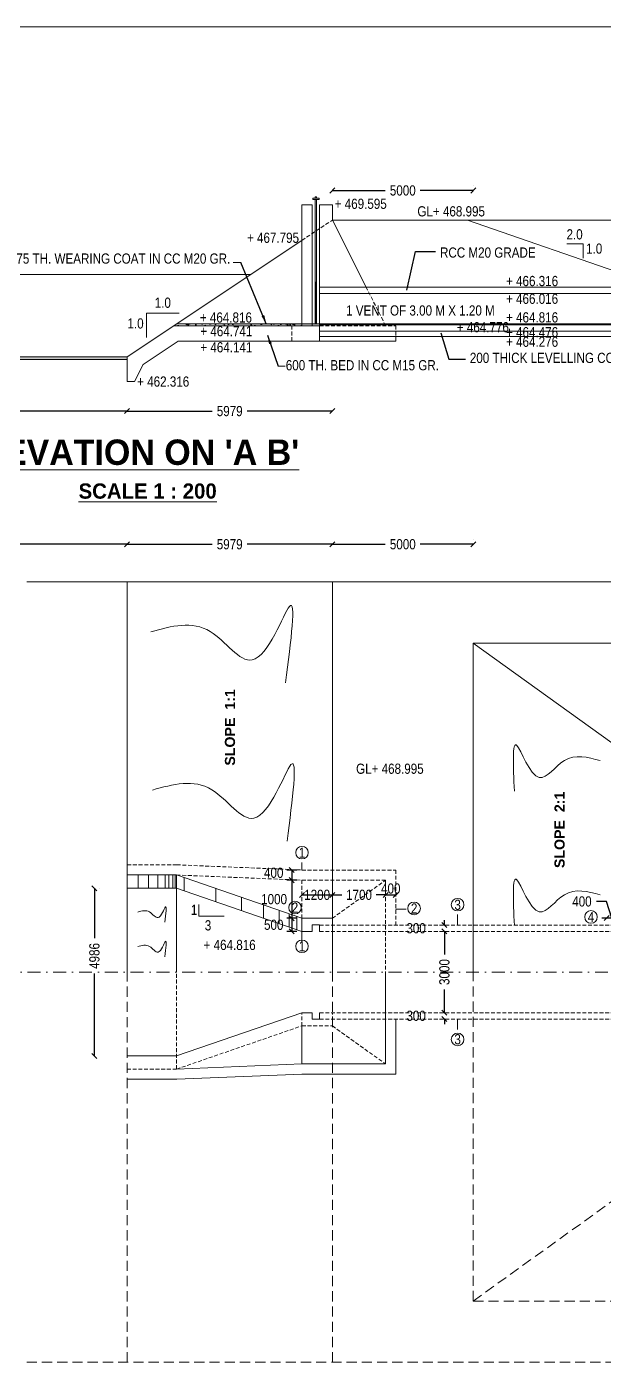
# Model space of a CAD drawing. Header units: millimetres. Extents: x 283753 to 367753, y 96727 to 166586.
# Drawn here: x 299293 to 310668, y 124419 to 150727 of the extents above; entities that cross this region are included whole.
import ezdxf
from ezdxf.enums import TextEntityAlignment as Align

# ---------------------------------------------------------------- set-up
doc = ezdxf.new("R2010")
doc.units = ezdxf.units.MM
for name, pattern in [('CENTER', [2, 1.25, -0.25, 0.25, -0.25]), ('DASHDOTX2', [50.8, 25.4, -12.7, 0, -12.7]), ('HIDDEN', [0.375, 0.25, -0.125])]:
    doc.linetypes.add(name, pattern=pattern)
for name, color, linetype in [('Box', 20, 'Continuous'), ('canal', 5, 'Continuous'), ('CENTER', 5, 'CENTER'), ('headwall', 6, 'Continuous'), ('TEXT', 7, 'Continuous')]:
    doc.layers.add(name, color=color, linetype=linetype)
doc.styles.add('AB', font='arialbd.ttf')
doc.styles.add('ARIAL NARROW', font='ARIALN.TTF')
doc.styles.add('CITYBLUEPR', font='cityb___.ttf')
doc.dimstyles.new('ISO-25', dxfattribs={"dimtxt": 2.5, "dimasz": 2.5, "dimexe": 1.25, "dimexo": 0.625, "dimtad": 1, "dimdec": 0, "dimtxsty": 'Standard', "dimblk": 'OBLIQUE', "dimcen": 2.5, "dimdle": 1.25, "dimclrd": 6, "dimadec": 0, "dimazin": 0, "dimtfac": 1, "dimtdec": 0, "dimtmove": 0, "dimatfit": 3, "dimfxl": 1, "dimarcsym": 0})
doc.dimstyles.get("Standard").update_dxf_attribs({"dimtxt": 0.18, "dimasz": 0.18, "dimexe": 0.18, "dimexo": 0.0625, "dimgap": 0.09, "dimtad": 0, "dimtih": 1, "dimtoh": 1, "dimdec": 4, "dimzin": 0, "dimdsep": 46, "dimtxsty": 'Standard', "dimcen": 0.09, "dimadec": 0, "dimazin": 0, "dimtfac": 1, "dimtdec": 4, "dimtofl": 0, "dimtmove": 0, "dimatfit": 3, "dimfxl": 1, "dimtolj": 1, "dimtzin": 0, "dimarcsym": 0})
doc.dimstyles.new('STANDARD$7', dxfattribs={"dimtxt": 2, "dimasz": 2, "dimexe": 1.25, "dimexo": 0.625, "dimtad": 1, "dimdec": 0, "dimlfac": 0.5, "dimdsep": 46, "dimtxsty": 'Standard', "dimcen": 2.5, "dimadec": 0, "dimazin": 0, "dimtfac": 1, "dimtdec": 0, "dimtmove": 0, "dimatfit": 3, "dimfxl": 1, "dimtolj": 1, "dimtzin": 0, "dimarcsym": 0})

# ---------------------------------------------------------------- blocks, each defined once
blk = doc.blocks.new('_Oblique')
at = {"color": 0, "linetype": 'ByBlock', "lineweight": -2}
blk.add_line((-0.5, -0.5), (0.5, 0.5), dxfattribs=at)
blk = doc.blocks.new('*D148')
at = {"layer": 'canal', "color": 0, "lineweight": -2, "transparency": 16777216}
for p, q in [((294819, 140532), (297643, 140532)), ((301269, 140532), (298444, 140532))]:
    blk.add_line(p, q, dxfattribs=at)
at = {"layer": 'Defpoints', "color": 0, "transparency": 16777216}
for p in [(294819, 140532), (301269, 140532), (301269, 140532)]:
    blk.add_point(p, dxfattribs=at)
at = {"layer": 'canal', "color": 0, "lineweight": -2, "transparency": 16777216, "xscale": 100, "yscale": 100, "zscale": 100, "rotation": 180}
blk.add_blockref('_Oblique', (294819, 140532), dxfattribs=at)
at = {"layer": 'canal', "color": 0, "lineweight": -2, "transparency": 16777216, "xscale": 100, "yscale": 100, "zscale": 100}
blk.add_blockref('_Oblique', (301269, 140532), dxfattribs=at)
at = {"layer": 'canal', "color": 0, "lineweight": 9, "transparency": 16777216, "insert": (298044, 140532), "char_height": 200, "attachment_point": 5, "style": 'ARIAL NARROW'}
blk.add_mtext('\\A1;10000', dxfattribs=at)
blk = doc.blocks.new('*D149')
at = {"layer": 'canal', "color": 0, "lineweight": -2, "transparency": 16777216}
for p, q in [((301269, 140532), (302945, 140532)), ((305313, 140532), (303636, 140532))]:
    blk.add_line(p, q, dxfattribs=at)
at = {"layer": 'Defpoints', "color": 0, "transparency": 16777216}
for p in [(301269, 140532), (305313, 140532), (305313, 140532)]:
    blk.add_point(p, dxfattribs=at)
at = {"layer": 'canal', "color": 0, "lineweight": -2, "transparency": 16777216, "xscale": 100, "yscale": 100, "zscale": 100, "rotation": 180}
blk.add_blockref('_Oblique', (301269, 140532), dxfattribs=at)
at = {"layer": 'canal', "color": 0, "lineweight": -2, "transparency": 16777216, "xscale": 100, "yscale": 100, "zscale": 100}
blk.add_blockref('_Oblique', (305313, 140532), dxfattribs=at)
at = {"layer": 'canal', "color": 0, "lineweight": 9, "transparency": 16777216, "insert": (303291, 140532), "char_height": 200, "attachment_point": 5, "style": 'ARIAL NARROW'}
blk.add_mtext('\\A1;5979', dxfattribs=at)
blk = doc.blocks.new('*D150')
at = {"layer": 'canal', "color": 0, "lineweight": -2, "transparency": 16777216}
for p, q in [((307520, 132906), (307520, 132450)), ((307520, 131306), (307520, 131761))]:
    blk.add_line(p, q, dxfattribs=at)
at = {"layer": 'Defpoints', "color": 0, "transparency": 16777216}
for p in [(307520, 132906), (307520, 131306), (307520, 131306)]:
    blk.add_point(p, dxfattribs=at)
at = {"layer": 'canal', "color": 0, "lineweight": -2, "transparency": 16777216, "xscale": 100, "yscale": 100, "zscale": 100}
for p, rotation in [((307520, 132906), 90), ((307520, 131306), 270)]:
    blk.add_blockref('_Oblique', p, dxfattribs=dict(at, rotation=rotation))
at = {"layer": 'canal', "color": 0, "lineweight": 9, "transparency": 16777216, "insert": (307520, 132106), "char_height": 200, "attachment_point": 5, "rotation": 90, "style": 'ARIAL NARROW'}
blk.add_mtext('\\A1;3000', dxfattribs=at)
blk = doc.blocks.new('*D151')
at = {"layer": 'canal', "color": 0, "lineweight": -2, "transparency": 16777216}
for p, q in [((307520, 131306), (307520, 131406)), ((307520, 131181), (307520, 131081))]:
    blk.add_line(p, q, dxfattribs=at)
at = {"layer": 'Defpoints', "color": 0, "transparency": 16777216}
for p in [(307520, 131306), (307520, 131181), (307520, 131181)]:
    blk.add_point(p, dxfattribs=at)
at = {"layer": 'canal', "color": 0, "lineweight": -2, "transparency": 16777216, "xscale": 100, "yscale": 100, "zscale": 100}
for p, rotation in [((307520, 131306), 270), ((307520, 131181), 90)]:
    blk.add_blockref('_Oblique', p, dxfattribs=dict(at, rotation=rotation))
at = {"layer": 'canal', "color": 0, "lineweight": 9, "transparency": 16777216, "insert": (306962, 131243), "char_height": 200, "attachment_point": 5, "style": 'ARIAL NARROW'}
blk.add_mtext('\\A1;300', dxfattribs=at)
blk = doc.blocks.new('*D152')
at = {"layer": 'canal', "color": 0, "lineweight": -2, "transparency": 16777216}
for p, q in [((307520, 133031), (307520, 133131)), ((307520, 132906), (307520, 132806))]:
    blk.add_line(p, q, dxfattribs=at)
at = {"layer": 'Defpoints', "color": 0, "transparency": 16777216}
for p in [(307520, 133031), (307520, 133031), (307520, 132906)]:
    blk.add_point(p, dxfattribs=at)
at = {"layer": 'canal', "color": 0, "lineweight": -2, "transparency": 16777216, "xscale": 100, "yscale": 100, "zscale": 100}
for p, rotation in [((307520, 133031), 270), ((307520, 132906), 90)]:
    blk.add_blockref('_Oblique', p, dxfattribs=dict(at, rotation=rotation))
at = {"layer": 'canal', "color": 0, "lineweight": 9, "transparency": 16777216, "insert": (306962, 132968), "char_height": 200, "attachment_point": 5, "style": 'ARIAL NARROW'}
blk.add_mtext('\\A1;300', dxfattribs=at)
blk = doc.blocks.new('*D153')
at = {"layer": 'canal', "color": 0, "lineweight": -2, "transparency": 16777216}
for p, q in [((305313, 140532), (306355, 140532)), ((308087, 140532), (307044, 140532)), ((308087, 140632), (308087, 140632))]:
    blk.add_line(p, q, dxfattribs=at)
at = {"layer": 'Defpoints', "color": 0, "transparency": 16777216}
for p in [(305313, 140532), (305313, 140532), (308087, 140532)]:
    blk.add_point(p, dxfattribs=at)
at = {"layer": 'canal', "color": 0, "lineweight": -2, "transparency": 16777216, "xscale": 100, "yscale": 100, "zscale": 100, "rotation": 180}
blk.add_blockref('_Oblique', (305313, 140532), dxfattribs=at)
at = {"layer": 'canal', "color": 0, "lineweight": -2, "transparency": 16777216, "xscale": 100, "yscale": 100, "zscale": 100}
blk.add_blockref('_Oblique', (308087, 140532), dxfattribs=at)
at = {"layer": 'canal', "color": 0, "lineweight": 9, "transparency": 16777216, "insert": (306700, 140532), "char_height": 200, "attachment_point": 5, "style": 'ARIAL NARROW'}
blk.add_mtext('\\A1;5000', dxfattribs=at)
blk = doc.blocks.new('*D155')
at = {"layer": 'canal', "color": 0, "lineweight": -2, "transparency": 16777216}
for p, q in [((294819, 143155), (297643, 143155)), ((301269, 143155), (298444, 143155))]:
    blk.add_line(p, q, dxfattribs=at)
at = {"layer": 'Defpoints', "color": 0, "transparency": 16777216}
for p in [(294819, 143155), (301269, 143155), (301269, 143155)]:
    blk.add_point(p, dxfattribs=at)
at = {"layer": 'canal', "color": 0, "lineweight": -2, "transparency": 16777216, "xscale": 100, "yscale": 100, "zscale": 100, "rotation": 180}
blk.add_blockref('_Oblique', (294819, 143155), dxfattribs=at)
at = {"layer": 'canal', "color": 0, "lineweight": -2, "transparency": 16777216, "xscale": 100, "yscale": 100, "zscale": 100}
blk.add_blockref('_Oblique', (301269, 143155), dxfattribs=at)
at = {"layer": 'canal', "color": 0, "lineweight": 9, "transparency": 16777216, "insert": (298044, 143155), "char_height": 200, "attachment_point": 5, "style": 'ARIAL NARROW'}
blk.add_mtext('\\A1;10000', dxfattribs=at)
blk = doc.blocks.new('*D156')
at = {"layer": 'canal', "color": 0, "lineweight": -2, "transparency": 16777216}
for p, q in [((301269, 143155), (302945, 143155)), ((305313, 143155), (303636, 143155))]:
    blk.add_line(p, q, dxfattribs=at)
at = {"layer": 'Defpoints', "color": 0, "transparency": 16777216}
for p in [(301269, 143155), (305313, 143155), (305313, 143155)]:
    blk.add_point(p, dxfattribs=at)
at = {"layer": 'canal', "color": 0, "lineweight": -2, "transparency": 16777216, "xscale": 100, "yscale": 100, "zscale": 100, "rotation": 180}
blk.add_blockref('_Oblique', (301269, 143155), dxfattribs=at)
at = {"layer": 'canal', "color": 0, "lineweight": -2, "transparency": 16777216, "xscale": 100, "yscale": 100, "zscale": 100}
blk.add_blockref('_Oblique', (305313, 143155), dxfattribs=at)
at = {"layer": 'canal', "color": 0, "lineweight": 9, "transparency": 16777216, "insert": (303291, 143155), "char_height": 200, "attachment_point": 5, "style": 'ARIAL NARROW'}
blk.add_mtext('\\A1;5979', dxfattribs=at)
blk = doc.blocks.new('*D157')
at = {"layer": 'canal', "color": 0, "lineweight": -2, "transparency": 16777216}
for p, q in [((308087, 147601), (308087, 147601)), ((305313, 147501), (306355, 147501)), ((308087, 147501), (307044, 147501))]:
    blk.add_line(p, q, dxfattribs=at)
at = {"layer": 'Defpoints', "color": 0, "transparency": 16777216}
for p in [(305313, 147501), (305313, 147501), (308087, 147501)]:
    blk.add_point(p, dxfattribs=at)
at = {"layer": 'canal', "color": 0, "lineweight": -2, "transparency": 16777216, "xscale": 100, "yscale": 100, "zscale": 100, "rotation": 180}
blk.add_blockref('_Oblique', (305313, 147501), dxfattribs=at)
at = {"layer": 'canal', "color": 0, "lineweight": -2, "transparency": 16777216, "xscale": 100, "yscale": 100, "zscale": 100}
blk.add_blockref('_Oblique', (308087, 147501), dxfattribs=at)
at = {"layer": 'canal', "color": 0, "lineweight": 9, "transparency": 16777216, "insert": (306700, 147501), "char_height": 200, "attachment_point": 5, "style": 'ARIAL NARROW'}
blk.add_mtext('\\A1;5000', dxfattribs=at)
blk = doc.blocks.new('*D162')
at = {"layer": 'canal', "color": 0, "lineweight": -2, "transparency": 16777216}
for p, q in [((300627, 133757), (300627, 132771)), ((300727, 133757), (300727, 133757)), ((300627, 130454), (300627, 132075))]:
    blk.add_line(p, q, dxfattribs=at)
at = {"layer": 'Defpoints', "color": 0, "transparency": 16777216}
for p in [(300627, 133757), (300627, 130454), (300627, 130454)]:
    blk.add_point(p, dxfattribs=at)
at = {"layer": 'canal', "color": 0, "lineweight": -2, "transparency": 16777216, "xscale": 100, "yscale": 100, "zscale": 100}
for p, rotation in [((300627, 133757), 90), ((300627, 130454), 270)]:
    blk.add_blockref('_Oblique', p, dxfattribs=dict(at, rotation=rotation))
at = {"layer": 'canal', "color": 0, "lineweight": 9, "transparency": 16777216, "insert": (300627, 132423), "char_height": 200, "attachment_point": 5, "rotation": 90, "style": 'ARIAL NARROW'}
blk.add_mtext('\\A1;4986', dxfattribs=at)
blk = doc.blocks.new('*D163')
at = {"layer": 'Defpoints', "color": 0, "transparency": 16777216}
for p in [(304713, 133626), (305313, 133626), (305313, 133626)]:
    blk.add_point(p, dxfattribs=at)
at = {"layer": 'headwall', "color": 0, "lineweight": -2, "transparency": 16777216}
blk.add_line((304713, 133626), (305313, 133626), dxfattribs=at)
at = {"layer": 'headwall', "color": 0, "lineweight": -2, "transparency": 16777216, "xscale": 100, "yscale": 100, "zscale": 100, "rotation": 180}
blk.add_blockref('_Oblique', (304713, 133626), dxfattribs=at)
at = {"layer": 'headwall', "color": 0, "lineweight": -2, "transparency": 16777216, "xscale": 100, "yscale": 100, "zscale": 100}
blk.add_blockref('_Oblique', (305313, 133626), dxfattribs=at)
at = {"layer": 'headwall', "color": 0, "lineweight": 9, "transparency": 16777216, "insert": (305013, 133626), "char_height": 200, "attachment_point": 5, "style": 'ARIAL NARROW'}
blk.add_mtext('\\A1;1200', dxfattribs=at)
blk = doc.blocks.new('*D164')
at = {"layer": 'Defpoints', "color": 0, "transparency": 16777216}
for p in [(305313, 133626), (306363, 133626), (306363, 133626)]:
    blk.add_point(p, dxfattribs=at)
at = {"layer": 'headwall', "color": 0, "lineweight": -2, "transparency": 16777216}
for p, q in [((305313, 133626), (305501, 133626)), ((306363, 133626), (306174, 133626))]:
    blk.add_line(p, q, dxfattribs=at)
at = {"layer": 'headwall', "color": 0, "lineweight": -2, "transparency": 16777216, "xscale": 100, "yscale": 100, "zscale": 100, "rotation": 180}
blk.add_blockref('_Oblique', (305313, 133626), dxfattribs=at)
at = {"layer": 'headwall', "color": 0, "lineweight": -2, "transparency": 16777216, "xscale": 100, "yscale": 100, "zscale": 100}
blk.add_blockref('_Oblique', (306363, 133626), dxfattribs=at)
at = {"layer": 'headwall', "color": 0, "lineweight": 9, "transparency": 16777216, "insert": (305838, 133626), "char_height": 200, "attachment_point": 5, "style": 'ARIAL NARROW'}
blk.add_mtext('\\A1;1700', dxfattribs=at)
blk = doc.blocks.new('*D165')
at = {"layer": 'Defpoints', "color": 0, "transparency": 16777216}
for p in [(306363, 133626), (306563, 133626), (306563, 133626)]:
    blk.add_point(p, dxfattribs=at)
at = {"layer": 'headwall', "color": 0, "lineweight": -2, "transparency": 16777216}
blk.add_line((306363, 133626), (306563, 133626), dxfattribs=at)
at = {"layer": 'headwall', "color": 0, "lineweight": -2, "transparency": 16777216, "xscale": 100, "yscale": 100, "zscale": 100, "rotation": 180}
blk.add_blockref('_Oblique', (306363, 133626), dxfattribs=at)
at = {"layer": 'headwall', "color": 0, "lineweight": -2, "transparency": 16777216, "xscale": 100, "yscale": 100, "zscale": 100}
blk.add_blockref('_Oblique', (306563, 133626), dxfattribs=at)
at = {"layer": 'headwall', "color": 0, "lineweight": 9, "transparency": 16777216, "insert": (306463, 133750), "char_height": 200, "attachment_point": 5, "style": 'ARIAL NARROW'}
blk.add_mtext('\\A1;400', dxfattribs=at)
blk = doc.blocks.new('*D166')
at = {"layer": 'Defpoints', "color": 0, "transparency": 16777216}
for p in [(304513, 133916), (304713, 134116), (304713, 133916)]:
    blk.add_point(p, dxfattribs=at)
at = {"layer": 'headwall', "color": 0, "lineweight": -2, "transparency": 16777216}
for p, q in [((304613, 134116), (304413, 134116)), ((304613, 133916), (304413, 133916)), ((304513, 134116), (304513, 133916))]:
    blk.add_line(p, q, dxfattribs=at)
at = {"layer": 'headwall', "color": 0, "lineweight": -2, "transparency": 16777216, "xscale": 100, "yscale": 100, "zscale": 100}
for p, rotation in [((304513, 134116), 90), ((304513, 133916), 270)]:
    blk.add_blockref('_Oblique', p, dxfattribs=dict(at, rotation=rotation))
at = {"layer": 'headwall', "color": 0, "lineweight": 9, "transparency": 16777216, "insert": (304158, 134061), "char_height": 200, "attachment_point": 5, "style": 'ARIAL NARROW'}
blk.add_mtext('\\A1;400', dxfattribs=at)
blk = doc.blocks.new('*D167')
at = {"layer": 'Defpoints', "color": 0, "transparency": 16777216}
for p in [(304713, 133916), (304513, 133166), (304713, 133166)]:
    blk.add_point(p, dxfattribs=at)
at = {"layer": 'headwall', "color": 0, "lineweight": -2, "transparency": 16777216}
for p, q in [((304613, 133916), (304413, 133916)), ((304513, 133916), (304513, 133166)), ((304613, 133166), (304413, 133166))]:
    blk.add_line(p, q, dxfattribs=at)
at = {"layer": 'headwall', "color": 0, "lineweight": -2, "transparency": 16777216, "xscale": 100, "yscale": 100, "zscale": 100}
for p, rotation in [((304513, 133916), 90), ((304513, 133166), 270)]:
    blk.add_blockref('_Oblique', p, dxfattribs=dict(at, rotation=rotation))
at = {"layer": 'headwall', "color": 0, "lineweight": 9, "transparency": 16777216, "insert": (304165, 133541), "char_height": 200, "attachment_point": 5, "style": 'ARIAL NARROW'}
blk.add_mtext('\\A1;1000', dxfattribs=at)
blk = doc.blocks.new('*D168')
at = {"layer": 'Defpoints', "color": 0, "transparency": 16777216}
for p in [(304713, 133166), (304513, 132906), (304713, 132906)]:
    blk.add_point(p, dxfattribs=at)
at = {"layer": 'headwall', "color": 0, "lineweight": -2, "transparency": 16777216}
for p, q in [((304613, 133166), (304413, 133166)), ((304513, 133166), (304513, 132906)), ((304613, 132906), (304413, 132906))]:
    blk.add_line(p, q, dxfattribs=at)
at = {"layer": 'headwall', "color": 0, "lineweight": -2, "transparency": 16777216, "xscale": 100, "yscale": 100, "zscale": 100}
for p, rotation in [((304513, 133166), 90), ((304513, 132906), 270)]:
    blk.add_blockref('_Oblique', p, dxfattribs=dict(at, rotation=rotation))
at = {"layer": 'headwall', "color": 0, "lineweight": 9, "transparency": 16777216, "insert": (304158, 133036), "char_height": 200, "attachment_point": 5, "style": 'ARIAL NARROW'}
blk.add_mtext('\\A1;500', dxfattribs=at)
blk = doc.blocks.new('*D171')
at = {"layer": 'Defpoints', "color": 0, "transparency": 16777216}
for p in [(310717, 133169), (310717, 133169), (310917, 133169)]:
    blk.add_point(p, dxfattribs=at)
at = {"layer": 'headwall', "color": 0, "lineweight": -2, "transparency": 16777216}
for p, q in [((310713, 133496), (310513, 133496)), ((310817, 133169), (310713, 133496)), ((310717, 133169), (310617, 133169)), ((310917, 133169), (310717, 133169)), ((310917, 133169), (311017, 133169))]:
    blk.add_line(p, q, dxfattribs=at)
at = {"layer": 'headwall', "color": 0, "lineweight": -2, "transparency": 16777216, "xscale": 100, "yscale": 100, "zscale": 100}
blk.add_blockref('_Oblique', (310717, 133169), dxfattribs=at)
at = {"layer": 'headwall', "color": 0, "lineweight": -2, "transparency": 16777216, "xscale": 100, "yscale": 100, "zscale": 100, "rotation": 180}
blk.add_blockref('_Oblique', (310917, 133169), dxfattribs=at)
at = {"layer": 'headwall', "color": 0, "lineweight": 9, "transparency": 16777216, "insert": (310228, 133496), "char_height": 200, "attachment_point": 5, "style": 'ARIAL NARROW'}
blk.add_mtext('\\A1;400', dxfattribs=at)

msp = doc.modelspace()

# ---------------------------------------------------------------- hatches: boundary and pattern name
at = {"layer": 'Box', "linetype": 'Continuous', "lineweight": 9}
h = msp.add_hatch(dxfattribs=at)
h.set_pattern_fill('AR-CONC', color=0, style=0)
h.set_pattern_definition([(50, (-1800, 500), (182.18467, -15.939086), [19.05, -209.55]), (355, (-1800, 500), (-35.24283, 191.05664), [15.24, -167.64]), (100.451, (-1784.82, 498.67), (146.9425, 175.11669), [16.19, -178.09]), (46.1842, (-1800, 550.8), (271.07904, -42.04233), [28.575, -314.325]), (96.6356, (-1777.4, 547.3), (237.40423, 247.42556), [24.285, -267.135]), (351.184, (-1800, 550.8), (237.4046, 247.42512), [22.86, -251.46]), (21, (-1774.6, 538.1), (151.61488, -102.26552), [19.05, -209.55]), (326, (-1774.6, 538.1), (61.80203, 184.18797), [15.24, -167.64]), (71.4514, (-1761.97, 529.58), (213.41649, 81.92286), [16.19, -178.09]), (37.5, (-1800, 500), (3.088603, 84.555039), [0, -165.608, 0, -170.18, 0, -168.275]), (7.5, (-1800, 500), (66.819663, 100.180575), [0, -97.028, 0, -161.798, 0, -64.135]), (327.5, (-1856.64, 500), (135.590595, -5.728744), [0, -63.5, 0, -198.12, 0, -262.89]), (317.5, (-1882.04, 500), (148.12918, 25.42649), [0, -82.55, 0, -131.572, 0, -186.69])])
h.paths.add_polyline_path([(310931.1, 144872.7), (304547.3, 144872.7), (304555.5, 144852.7), (310923.6, 144852.7)])
h.paths.add_polyline_path([(304547.3, 144872.7), (303262.6, 144872.7), (303262.6, 144852.7), (304555.5, 144852.7)])
h.paths.add_polyline_path([(311517.1, 144872.7), (310931.1, 144872.7), (310923.6, 144852.7), (311517.1, 144852.7)])
h.paths.add_polyline_path([(305962.5, 144653.6), (307090.4, 144653.6), (307090.4, 144960), (305962.5, 144960)], flags=9)
at = {"layer": 'canal', "linetype": 'Continuous', "lineweight": 9}
h = msp.add_hatch(dxfattribs=at)
h.set_pattern_fill('AR-CONC', color=0, style=0)
h.set_pattern_definition([(50, (0, 0), (182.18467, -15.939086), [19.05, -209.55]), (355, (0, 0), (-35.24283, 191.05664), [15.24, -167.64]), (100.451, (15.18, -1.33), (146.9425, 175.11669), [16.19, -178.09]), (46.1842, (0, 50.8), (271.07904, -42.04233), [28.575, -314.325]), (96.6356, (22.6, 47.3), (237.40423, 247.42556), [24.285, -267.135]), (351.184, (0, 50.8), (237.4046, 247.42512), [22.86, -251.46]), (21, (25.4, 38.1), (151.61488, -102.26552), [19.05, -209.55]), (326, (25.4, 38.1), (61.80203, 184.18797), [15.24, -167.64]), (71.4514, (38.03, 29.58), (213.41649, 81.92286), [16.19, -178.09]), (37.5, (0, 0), (3.088603, 84.555039), [0, -165.608, 0, -170.18, 0, -168.275]), (7.5, (0, 0), (66.819663, 100.180575), [0, -97.028, 0, -161.798, 0, -64.135]), (327.5, (-56.64, 0), (135.590595, -5.728744), [0, -63.5, 0, -198.12, 0, -262.89]), (317.5, (-82.04, 0), (148.12918, 25.42649), [0, -82.55, 0, -131.572, 0, -186.69])])
h.paths.add_polyline_path([(301268.6, 144222.7), (294818.6, 144222.7), (291931.1, 146147.7), (291631.1, 146147.7), (291631.1, 146097.7), (291915.9, 146097.7), (294803.4, 144172.7), (301268.6, 144172.7)])
at = {"layer": 'headwall', "linetype": 'Continuous', "lineweight": 9}
h = msp.add_hatch(dxfattribs=at)
h.set_pattern_fill('ANSI37', color=0, scale=3, style=0)
h.set_pattern_definition([(45, (-5517.414, 500), (-6.7351921, 6.7351921), []), (135, (-5517.414, 500), (-6.7351921, -6.7351921), [])])
h.paths.add_polyline_path([(304975.1, 144872.7), (305000.1, 144872.7), (305000.1, 145697.7), (304975.1, 145697.7)])
h = msp.add_hatch(dxfattribs=at)
h.set_pattern_fill('AR-CONC', color=0, style=0)
h.set_pattern_definition([(50, (0, 500), (182.18467, -15.939086), [19.05, -209.55]), (355, (0, 500), (-35.24283, 191.05664), [15.24, -167.64]), (100.451, (15.18, 498.67), (146.9425, 175.11669), [16.19, -178.09]), (46.1842, (0, 550.8), (271.07904, -42.04233), [28.575, -314.325]), (96.6356, (22.6, 547.3), (237.40423, 247.42556), [24.285, -267.135]), (351.184, (0, 550.8), (237.4046, 247.42512), [22.86, -251.46]), (21, (25.4, 538.1), (151.61488, -102.26552), [19.05, -209.55]), (326, (25.4, 538.1), (61.80203, 184.18797), [15.24, -167.64]), (71.4514, (38.03, 529.58), (213.41649, 81.92286), [16.19, -178.09]), (37.5, (0, 500), (3.088603, 84.555039), [0, -165.608, 0, -170.18, 0, -168.275]), (7.5, (0, 500), (66.819663, 100.180575), [0, -97.028, 0, -161.798, 0, -64.135]), (327.5, (-56.64, 500), (135.590595, -5.728744), [0, -63.5, 0, -198.12, 0, -262.89]), (317.5, (-82.04, 500), (148.12918, 25.42649), [0, -82.55, 0, -131.572, 0, -186.69])])
h.paths.add_polyline_path([(302243.6, 144872.7), (302187.3, 144835.2), (304712.6, 144835.2), (304712.6, 144872.7)])

# ---------------------------------------------------------------- linework, layer by layer
at = {"color": 0, "linetype": 'Continuous', "lineweight": 9}
msp.add_line((367752.6, 150726.9), (283752.6, 150726.9), dxfattribs=at)
at = {"layer": 'Box', "color": 0, "linetype": 'Continuous', "lineweight": 9}
for p, q in [((305062.6, 145597.7), (311517.1, 145597.7)), ((305062.6, 145472.7), (311517.1, 145472.7)), ((305062.6, 144872.7), (311517.1, 144872.7)), ((305062.6, 144852.7), (311517.1, 144852.7)), ((305062.6, 144727.7), (311517.1, 144727.7)), ((305062.6, 144627.7), (311517.1, 144627.7))]:
    msp.add_line(p, q, dxfattribs=at)
at = {"layer": 'Box', "color": 0, "linetype": 'HIDDEN', "lineweight": 9, "ltscale": 300}
for p, q in [((305062.6, 133030.6), (311517.1, 133030.6)), ((305062.6, 132905.6), (311517.1, 132905.6)), ((305062.6, 131305.6), (311517.1, 131305.6)), ((305062.6, 131180.6), (311517.1, 131180.6))]:
    msp.add_line(p, q, dxfattribs=at)
at = {"layer": 'canal', "color": 0, "linetype": 'HIDDEN', "lineweight": 9, "ltscale": 300}
msp.add_line((304712.6, 146518.7), (305312.6, 146918.7), dxfattribs=at)
at = {"layer": 'canal', "color": 0, "linetype": 'Continuous', "lineweight": 9}
for p, q in [((305312.6, 146918.7), (319057, 146918.7)), ((307975.1, 146918.7), (311267.1, 145772.7)), ((303706.1, 145847.7), (292381.1, 145847.7)), ((294803.4, 144172.7), (301268.6, 144172.7)), ((301268.6, 144222.7), (294818.6, 144222.7)), ((299293.3, 139792.1), (312682, 139792.1)), ((301268.6, 139792.1), (301268.6, 132105.6)), ((305312.6, 139792.1), (305312.6, 132105.6)), ((308086.7, 138587.1), (308086.7, 132105.6)), ((308086.7, 138587.1), (319057, 138587.1)), ((308086.7, 138587.1), (311517.1, 136118.1)), ((302681.2, 133434.8), (302681.2, 133208.4)), ((302681.2, 133208.4), (303179.4, 133208.4))]:
    msp.add_line(p, q, dxfattribs=at)
at = {"layer": 'canal', "color": 0, "lineweight": 9}
for p, q in [((303513.4, 146081.7), (303361.4, 146081.7)), ((304247.7, 144039.7), (304386.1, 144039.7))]:
    msp.add_line(p, q, dxfattribs=at)
at = {"layer": 'canal', "color": 0, "linetype": 'HIDDEN', "lineweight": 9, "ltscale": 800}
for p, q in [((301268.6, 124419.1), (301268.6, 132105.6)), ((305312.6, 124419.1), (305312.6, 132105.6)), ((308086.7, 125624.1), (308086.7, 132105.6)), ((308086.7, 125624.1), (311517.1, 128093.1)), ((308086.7, 125624.1), (319057, 125624.1)), ((299293.3, 124419.1), (312273.6, 124419.1))]:
    msp.add_line(p, q, dxfattribs=at)
at = {"layer": 'canal', "color": 0, "linetype": 'Continuous', "lineweight": 9}
for points in [[(301738.5, 138808.4), (302907.5, 138814.9), (303733.8, 138253.3), (304467, 139308.4), (304391.7, 137801.2)], [(310584.6, 136270.5), (309883.2, 136274.5), (309387.5, 135937.5), (308947.6, 136570.5), (308896.8, 135666.2)], [(301768.9, 135691.6), (302937.9, 135698.1), (303764.2, 135136.5), (304497.4, 136191.6), (304422.1, 134684.4)], [(310584.6, 133625.5), (309883.2, 133629.4), (309387.5, 133292.4), (308947.6, 133925.5), (308896.8, 133021.2)], [(301480.6, 133288.7), (301714.5, 133290), (301879.7, 133177.7), (302026.3, 133388.7), (302011.3, 133087.3)], [(301480.6, 132608.7), (301714.5, 132610), (301879.7, 132497.7), (302026.3, 132708.7), (302011.3, 132407.3)]]:
    msp.add_spline(points, degree=3, dxfattribs=at)
at = {"layer": 'CENTER', "color": 0, "linetype": 'DASHDOTX2', "lineweight": 9, "ltscale": 10}
msp.add_line((287621.8, 132105.6), (320364.9, 132105.6), dxfattribs=at)
at = {"layer": 'headwall', "color": 0, "linetype": 'Continuous', "lineweight": 9}
for p, q in [((304925.1, 147323), (304925.1, 147348)), ((304925.1, 147348), (305050.1, 147348)), ((305000.1, 147373), (304975.1, 147373)), ((304975.1, 147348), (304975.1, 147373)), ((305000.1, 147348), (305000.1, 147373)), ((305050.1, 147348), (305050.1, 147323)), ((304712.6, 147218.7), (304712.6, 144835.2)), ((304912.6, 147218.7), (304712.6, 147218.7)), ((304912.6, 147218.7), (304912.6, 144835.2)), ((304975.1, 147323), (304925.1, 147323)), ((304975.1, 144872.7), (304975.1, 147323)), ((305050.1, 147323), (304975.1, 147323)), ((305000.1, 144872.7), (305000.1, 147323)), ((305062.6, 147218.7), (305062.6, 144535.2)), ((305062.6, 147218.7), (305312.6, 147218.7)), ((305312.6, 147218.7), (305312.6, 146918.7)), ((305978.3, 145597.7), (305312.6, 146918.7)), ((304712.6, 146518.7), (301268.6, 144222.7)), ((305000.1, 145697.7), (304975.1, 145697.7)), ((302187.3, 144835.2), (305062.6, 144835.2)), ((302243.6, 144872.7), (305062.6, 144872.7)), ((302278.2, 144535.2), (301588.8, 144075.6)), ((302278.2, 144535.2), (306562.6, 144535.2)), ((301268.6, 143735.2), (301268.6, 144222.7)), ((301588.8, 144075.6), (301418.6, 143735.2)), ((301418.6, 143735.2), (301268.6, 143735.2)), ((304712.6, 134116), (304712.6, 134264.1)), ((302243.6, 134017.7), (301268.6, 134017.7)), ((301488.6, 134017.7), (301488.6, 133757.4)), ((301688.6, 134017.7), (301688.6, 133757.4)), ((301878.6, 134017.7), (301878.6, 133757.4)), ((302018.6, 134017.7), (302018.6, 133757.4)), ((302093.6, 134017.7), (302093.6, 133757.4)), ((302168.6, 134017.7), (302168.6, 133757.4)), ((302218.6, 133757.4), (302218.6, 134017.7)), ((302243.6, 134017.7), (302243.6, 132105.6)), ((302243.6, 134017.7), (304712.6, 133166)), ((302392.1, 133966.5), (302392.1, 133706.1)), ((302243.6, 133757.4), (301268.6, 133757.4)), ((302243.6, 133757.4), (304712.6, 132905.6)), ((303015, 133751.6), (303015, 133491.2)), ((303520.2, 133577.3), (303520.2, 133316.9)), ((303956.8, 133426.7), (303956.8, 133166.3)), ((304262.6, 133321.2), (304262.6, 133060.8)), ((304462.6, 133252.2), (304462.6, 132991.8)), ((304612.6, 133200.5), (304612.6, 132940.1)), ((304712.6, 133166), (304712.6, 132905.6)), ((305312.6, 133166), (305312.6, 132905.6)), ((306768.2, 133346.6), (306562.6, 133346.6)), ((307777.2, 133030.6), (307777.2, 133239.2)), ((304712.6, 132904.9), (304712.6, 132716.7)), ((304912.6, 133035.8), (304912.6, 132905.6)), ((305062.6, 133035.8), (304912.6, 133035.8)), ((305062.6, 133035.8), (305062.6, 132905.6)), ((306362.6, 130295.3), (306362.6, 132105.6)), ((302243.6, 130453.9), (304712.6, 131305.6)), ((304912.6, 131175.4), (304912.6, 131305.6)), ((305062.6, 131175.4), (305062.6, 131305.6)), ((304712.6, 130295.3), (304712.6, 131045.3)), ((305062.6, 131175.4), (304912.6, 131175.4)), ((306562.6, 130095.3), (306562.6, 131180.6)), ((307777.2, 131180.6), (307777.2, 130972)), ((302243.6, 130453.9), (301268.6, 130453.9)), ((302243.6, 130193.5), (304712.6, 130295.3)), ((304712.6, 130295.3), (306362.6, 130295.3)), ((302251.8, 129993.7), (301268.6, 129993.7)), ((302251.8, 129993.7), (304720.8, 130095.4)), ((304712.6, 130095.3), (306562.6, 130095.3))]:
    msp.add_line(p, q, dxfattribs=at)
at = {"layer": 'headwall', "color": 0, "linetype": 'HIDDEN', "lineweight": 9, "ltscale": 300}
for p, q in [((306362.6, 144835.2), (305978.3, 145597.7)), ((304512.6, 144835.2), (304512.6, 144535.2)), ((305062.6, 144835.2), (306562.6, 144835.2)), ((306562.6, 144835.2), (306562.6, 144535.2)), ((302247.7, 134217.7), (301268.6, 134217.7)), ((302247.7, 134217.7), (304720.8, 134115.8)), ((302243.6, 134017.7), (304712.6, 133916)), ((304712.6, 134116), (306562.6, 134116)), ((304712.6, 133916), (306362.6, 133916)), ((304712.6, 133916), (304712.6, 133166)), ((305312.6, 133166), (306362.6, 133916)), ((306362.6, 133916), (306362.6, 132105.6)), ((306562.6, 134116), (306562.6, 133030.6)), ((302243.6, 130193.5), (302243.6, 132105.6)), ((304712.6, 131045.3), (304712.6, 131305.6)), ((305312.6, 131045.3), (305312.6, 131305.6)), ((302243.6, 130193.5), (304712.6, 131045.3)), ((304712.6, 131045.3), (305312.6, 131045.3)), ((305312.6, 131045.3), (306362.6, 130295.3)), ((302243.6, 130193.5), (301268.6, 130193.5))]:
    msp.add_line(p, q, dxfattribs=at)
at = {"layer": 'headwall', "color": 0, "linetype": 'ByBlock', "lineweight": 9, "ltscale": 10}
for p, q in [((304712.6, 133166), (305312.6, 133166)), ((304912.6, 132905.6), (304712.6, 132905.6)), ((304912.6, 131305.6), (304712.6, 131305.6))]:
    msp.add_line(p, q, dxfattribs=at)
at = {"layer": 'headwall', "color": 0, "linetype": 'Continuous', "lineweight": 9}
for centre in [(304714.6, 134457.6), (304576.2, 133376.2), (306922.5, 133359.2), (307779.2, 133432.7), (310406.1, 133192.3), (304714.6, 132612.8), (307779.2, 130778.5)]:
    msp.add_circle(centre, 123.6, dxfattribs=at)
at = {"layer": 'TEXT', "color": 0, "lineweight": 9}
for p, q in [((309931.6, 146452.2), (310253.6, 146452.2)), ((310253.6, 146168.5), (310253.6, 146452.2)), ((302296.6, 145087.2), (301652.6, 145087.2)), ((301652.6, 145087.2), (301652.6, 144605.9))]:
    msp.add_line(p, q, dxfattribs=at)

# ---------------------------------------------------------------- texts
at = {"layer": 'Box', "color": 0, "lineweight": 9, "style": 'ARIAL NARROW'}
for s, p in [('RCC M20 GRADE', (307432.9, 146178.8)), ('+ 466.316', (308733.2, 145617.7)), ('1 VENT OF 3.00 M X 1.20 M', (305582.8, 145037.6)), ('+ 466.016', (308733.2, 145268.2)), ('+ 464.816', (308733.2, 144901.7)), ('+ 464.776', (307764, 144708.1)), ('+ 464.476', (308733.2, 144609.3)), ('+ 464.276', (308733.2, 144421.6)), ('200 THICK LEVELLING COURSE', (308020.6, 144104))]:
    msp.add_text(s, height=200, dxfattribs=at).set_placement(p)
at = {"layer": 'canal', "color": 0, "lineweight": 9, "style": 'ARIAL NARROW'}
for s, p in [('+ 469.595', (305358.7, 147139.2)), ('GL+ 468.995', (306987.2, 146990.5)), ('+ 467.795', (303631, 146470.1)), ('+ 464.816', (302703.3, 144899)), ('+ 464.741', (302712, 144629.9)), ('+ 464.141', (302712, 144312.1)), ('+ 462.316', (301468.3, 143637.1)), ('GL+ 468.995', (305780, 136011.4)), ('1', (302526.8, 133231.7)), ('3', (302800.2, 132926.3)), ('+ 464.816', (302776.8, 132540.5))]:
    msp.add_text(s, height=200, dxfattribs=at).set_placement(p)
at = {"layer": 'canal', "color": 0, "lineweight": 9, "char_height": 200, "style": 'ARIAL NARROW'}
for s, insert, attachment_point in [('75 TH. WEARING COAT IN CC M20 GR.', (303302.4, 146158.9), 6), ('600 TH. BED IN CC M15 GR.', (304395.5, 144057.9), 4)]:
    msp.add_mtext(s, dxfattribs=dict(at, insert=insert, attachment_point=attachment_point))
at = {"layer": 'canal', "color": 0, "linetype": 'Continuous', "lineweight": 9, "char_height": 200, "attachment_point": 4, "rotation": 90, "style": 'AB'}
for s, insert in [('SLOPE  1:1', (303297.6, 136171.2)), ('SLOPE  2:1', (309788.6, 134154))]:
    msp.add_mtext(s, dxfattribs=dict(at, insert=insert))
at = {"layer": 'headwall', "color": 0, "lineweight": 9, "style": 'ARIAL NARROW'}
for s, p in [('1', (304651.7, 134356.6)), ('2', (304513.3, 133275.2)), ('2', (306859.7, 133258.2)), ('3', (307716.4, 133331.7)), ('4', (310343.2, 133091.3)), ('1', (304651.7, 132513)), ('3', (307716.4, 130682.1))]:
    msp.add_text(s, height=200, dxfattribs=at).set_placement(p)
at = {"layer": 'TEXT', "color": 0, "lineweight": 9, "style": 'CITYBLUEPR'}
msp.add_text("%%uSECTIONAL ELEVATION ON 'A B'", height=500, dxfattribs=at).set_placement((299301.2, 142095.7), align=Align.CENTER)
msp.add_text('%%uSCALE 1 : 200', height=300, dxfattribs=at).set_placement((300315.1, 141430.5))
at = {"layer": 'TEXT', "color": 0, "lineweight": 9, "char_height": 200, "style": 'ARIAL NARROW'}
for s, insert, attachment_point in [('2.0', (310242.9, 146635.6), 6), ('1.0', (310628.5, 146354.6), 6), ('1.0', (301813.9, 145289.3), 4), ('1.0', (301277.7, 144881), 4)]:
    msp.add_mtext(s, dxfattribs=dict(at, insert=insert, attachment_point=attachment_point))

# ---------------------------------------------------------------- dimensions: what is measured, and where the dimension line sits
at = {"layer": 'canal', "color": 0, "lineweight": 9}
for base, p1, p2, text, picture, middle in [((305312.6, 147501.4), (308086.7, 147501.4), (305312.6, 147501.4), '5000', '*D157', (306699.6, 147501.4)), ((301268.6, 143155.2), (294818.6, 143155.2), (301268.6, 143155.2), '10000', '*D155', (298043.6, 143155.2)), ((305312.6, 143155.2), (301268.6, 143155.2), (305312.6, 143155.2), '5979', '*D156', (303290.6, 143155.2)), ((301268.6, 140532.3), (294818.6, 140532.3), (301268.6, 140532.3), '10000', '*D148', (298043.6, 140532.3)), ((305312.6, 140532.3), (301268.6, 140532.3), (305312.6, 140532.3), '5979', '*D149', (303290.6, 140532.3)), ((305312.6, 140532.3), (308086.7, 140532.3), (305312.6, 140532.3), '5000', '*D153', (306699.6, 140532.3))]:
    dim = msp.add_linear_dim(base=base, p1=p1, p2=p2, text=text, dimstyle='Standard', override={"dimtxt": 200, "dimasz": 100, "dimexe": 100, "dimexo": 100, "dimgap": 100, "dimtih": 0, "dimdec": 0, "dimtxsty": 'ARIAL NARROW', "dimblk1": 'Oblique', "dimblk2": 'Oblique', "dimsah": 1, "dimtmove": 2}, dxfattribs=at)
    dim.commit()
    dim.dimension.update_dxf_attribs({"geometry": picture, "text_midpoint": middle})
dim = msp.add_linear_dim(base=(300627.1, 130453.9), p1=(300627.1, 133757.4), p2=(300627.1, 130453.9), angle=90, text='4986', dimstyle='Standard', override={"dimtxt": 200, "dimasz": 100, "dimexe": 100, "dimexo": 100, "dimgap": 100, "dimtih": 0, "dimdec": 0, "dimtxsty": 'ARIAL NARROW', "dimblk1": 'Oblique', "dimblk2": 'Oblique', "dimsah": 1, "dimtmove": 2}, dxfattribs=at)
dim.commit()
dim.dimension.update_dxf_attribs({"geometry": '*D162', "text_midpoint": (300627.1, 132423.1), "dimtype": 160})
for base, p1, p2, text, picture, middle in [((307520, 133030.6), (307520, 132905.6), (307520, 133030.6), '300', '*D152', (306961.5, 132968.1)), ((307520, 131305.6), (307520, 132905.6), (307520, 131305.6), '3000', '*D150', (307520, 132105.6)), ((307520, 131180.6), (307520, 131305.6), (307520, 131180.6), '300', '*D151', (306961.5, 131243.1))]:
    dim = msp.add_linear_dim(base=base, p1=p1, p2=p2, angle=90, text=text, dimstyle='Standard', override={"dimtxt": 200, "dimasz": 100, "dimexe": 100, "dimexo": 100, "dimgap": 100, "dimtih": 0, "dimdec": 0, "dimtxsty": 'ARIAL NARROW', "dimblk1": 'Oblique', "dimblk2": 'Oblique', "dimsah": 1, "dimtmove": 2}, dxfattribs=at)
    dim.commit()
    dim.dimension.update_dxf_attribs({"geometry": picture, "text_midpoint": middle})
at = {"layer": 'headwall', "color": 0, "lineweight": 9}
for base, p1, p2, text, picture, middle in [((304512.6, 133916), (304712.6, 134116), (304712.6, 133916), '400', '*D166', (304158.4, 134060.9)), ((304512.6, 133166), (304712.6, 133916), (304712.6, 133166), '1000', '*D167', (304165.2, 133541))]:
    dim = msp.add_linear_dim(base=base, p1=p1, p2=p2, angle=90, text=text, dimstyle='Standard', override={"dimtxt": 200, "dimasz": 100, "dimexe": 100, "dimexo": 100, "dimgap": 100, "dimtih": 0, "dimdec": 0, "dimtxsty": 'ARIAL NARROW', "dimblk1": 'Oblique', "dimblk2": 'Oblique', "dimsah": 1, "dimtmove": 2}, dxfattribs=at)
    dim.commit()
    dim.dimension.update_dxf_attribs({"geometry": picture, "text_midpoint": middle, "dimtype": 160})
for base, p1, p2, text, override, picture, middle in [((305312.6, 133625.6), (304712.6, 133625.6), (305312.6, 133625.6), '1200', {"dimtxt": 200, "dimasz": 100, "dimexe": 100, "dimexo": 100, "dimgap": 100, "dimtih": 0, "dimdec": 0, "dimtxsty": 'ARIAL NARROW', "dimblk1": 'Oblique', "dimblk2": 'Oblique', "dimsah": 1, "dimtmove": 2}, '*D163', (305012.6, 133625.6)), ((306562.6, 133625.6), (306362.6, 133625.6), (306562.6, 133625.6), '400', {"dimtxt": 200, "dimasz": 100, "dimexe": 100, "dimexo": 100, "dimgap": 100, "dimtih": 0, "dimdec": 0, "dimtxsty": 'ARIAL NARROW', "dimblk1": 'Oblique', "dimblk2": 'Oblique', "dimsah": 1, "dimtmove": 2}, '*D165', (306462.6, 133750.4)), ((310717.1, 133169.1), (310917.1, 133169.1), (310717.1, 133169.1), '400', {"dimtxt": 200, "dimasz": 100, "dimexe": 100, "dimexo": 100, "dimgap": 100, "dimtih": 0, "dimdec": 0, "dimtxsty": 'ARIAL NARROW', "dimblk1": 'Oblique', "dimblk2": 'Oblique', "dimsah": 1, "dimtmove": 1}, '*D171', (310412.6, 133495.7))]:
    dim = msp.add_linear_dim(base=base, p1=p1, p2=p2, text=text, dimstyle='Standard', override=override, dxfattribs=at)
    dim.commit()
    dim.dimension.update_dxf_attribs({"geometry": picture, "text_midpoint": middle, "dimtype": 160})
dim = msp.add_linear_dim(base=(306362.6, 133625.6), p1=(305312.6, 133625.6), p2=(306362.6, 133625.6), text='1700', dimstyle='Standard', override={"dimtxt": 200, "dimasz": 100, "dimexe": 100, "dimexo": 100, "dimgap": 100, "dimtih": 0, "dimdec": 0, "dimtxsty": 'ARIAL NARROW', "dimblk1": 'Oblique', "dimblk2": 'Oblique', "dimsah": 1, "dimtmove": 2}, dxfattribs=at)
dim.commit()
dim.dimension.update_dxf_attribs({"geometry": '*D164', "text_midpoint": (305837.6, 133625.6)})
dim = msp.add_linear_dim(base=(304512.6, 132905.6), p1=(304712.6, 133166), p2=(304712.6, 132905.6), angle=90, text='500', dimstyle='Standard', override={"dimtxt": 200, "dimasz": 100, "dimexe": 100, "dimexo": 100, "dimgap": 100, "dimtih": 0, "dimdec": 0, "dimtxsty": 'ARIAL NARROW', "dimblk1": 'Oblique', "dimblk2": 'Oblique', "dimsah": 1, "dimtmove": 2}, dxfattribs=at)
dim.commit()
dim.dimension.update_dxf_attribs({"geometry": '*D168', "text_midpoint": (304158.4, 133035.8)})

# ---------------------------------------------------------------- leaders
at = {"layer": 'Box', "color": 0, "linetype": 'Continuous', "lineweight": 9}
for points, override in [([(306777.8, 145538.2), (306950.8, 146298.9), (307343, 146298.9)], {"dimtxt": 180, "dimasz": 90, "dimexe": 90, "dimexo": 90, "dimgap": 0.625, "dimtad": 0, "dimdle": 90, "dimclrd": 256}), ([(307447.8, 144695.3), (307609.3, 144176.6), (307932.2, 144176.6)], {"dimtxt": 180, "dimasz": 90, "dimexe": 90, "dimexo": 90, "dimtad": 0, "dimdle": 90, "dimclrd": 256})]:
    msp.add_leader(points, dimstyle='ISO-25', override=override, dxfattribs=at)
at = {"layer": 'canal', "color": 0, "lineweight": 9}
for points in [[(304012.2, 144872.9), (303513.4, 146081.7)], [(304035.2, 144649.5), (304247.7, 144039.7)]]:
    msp.add_leader(points, dimstyle='STANDARD$7', override={"dimtxt": 200, "dimasz": 175, "dimexe": 0.18, "dimexo": 0.0625, "dimgap": 0.09, "dimtad": 0, "dimtoh": 1, "dimlfac": 1, "dimzin": 0, "dimcen": 0.09, "dimtdec": 4, "dimtofl": 0}, dxfattribs=at)

doc.saveas('drawing.dxf')
